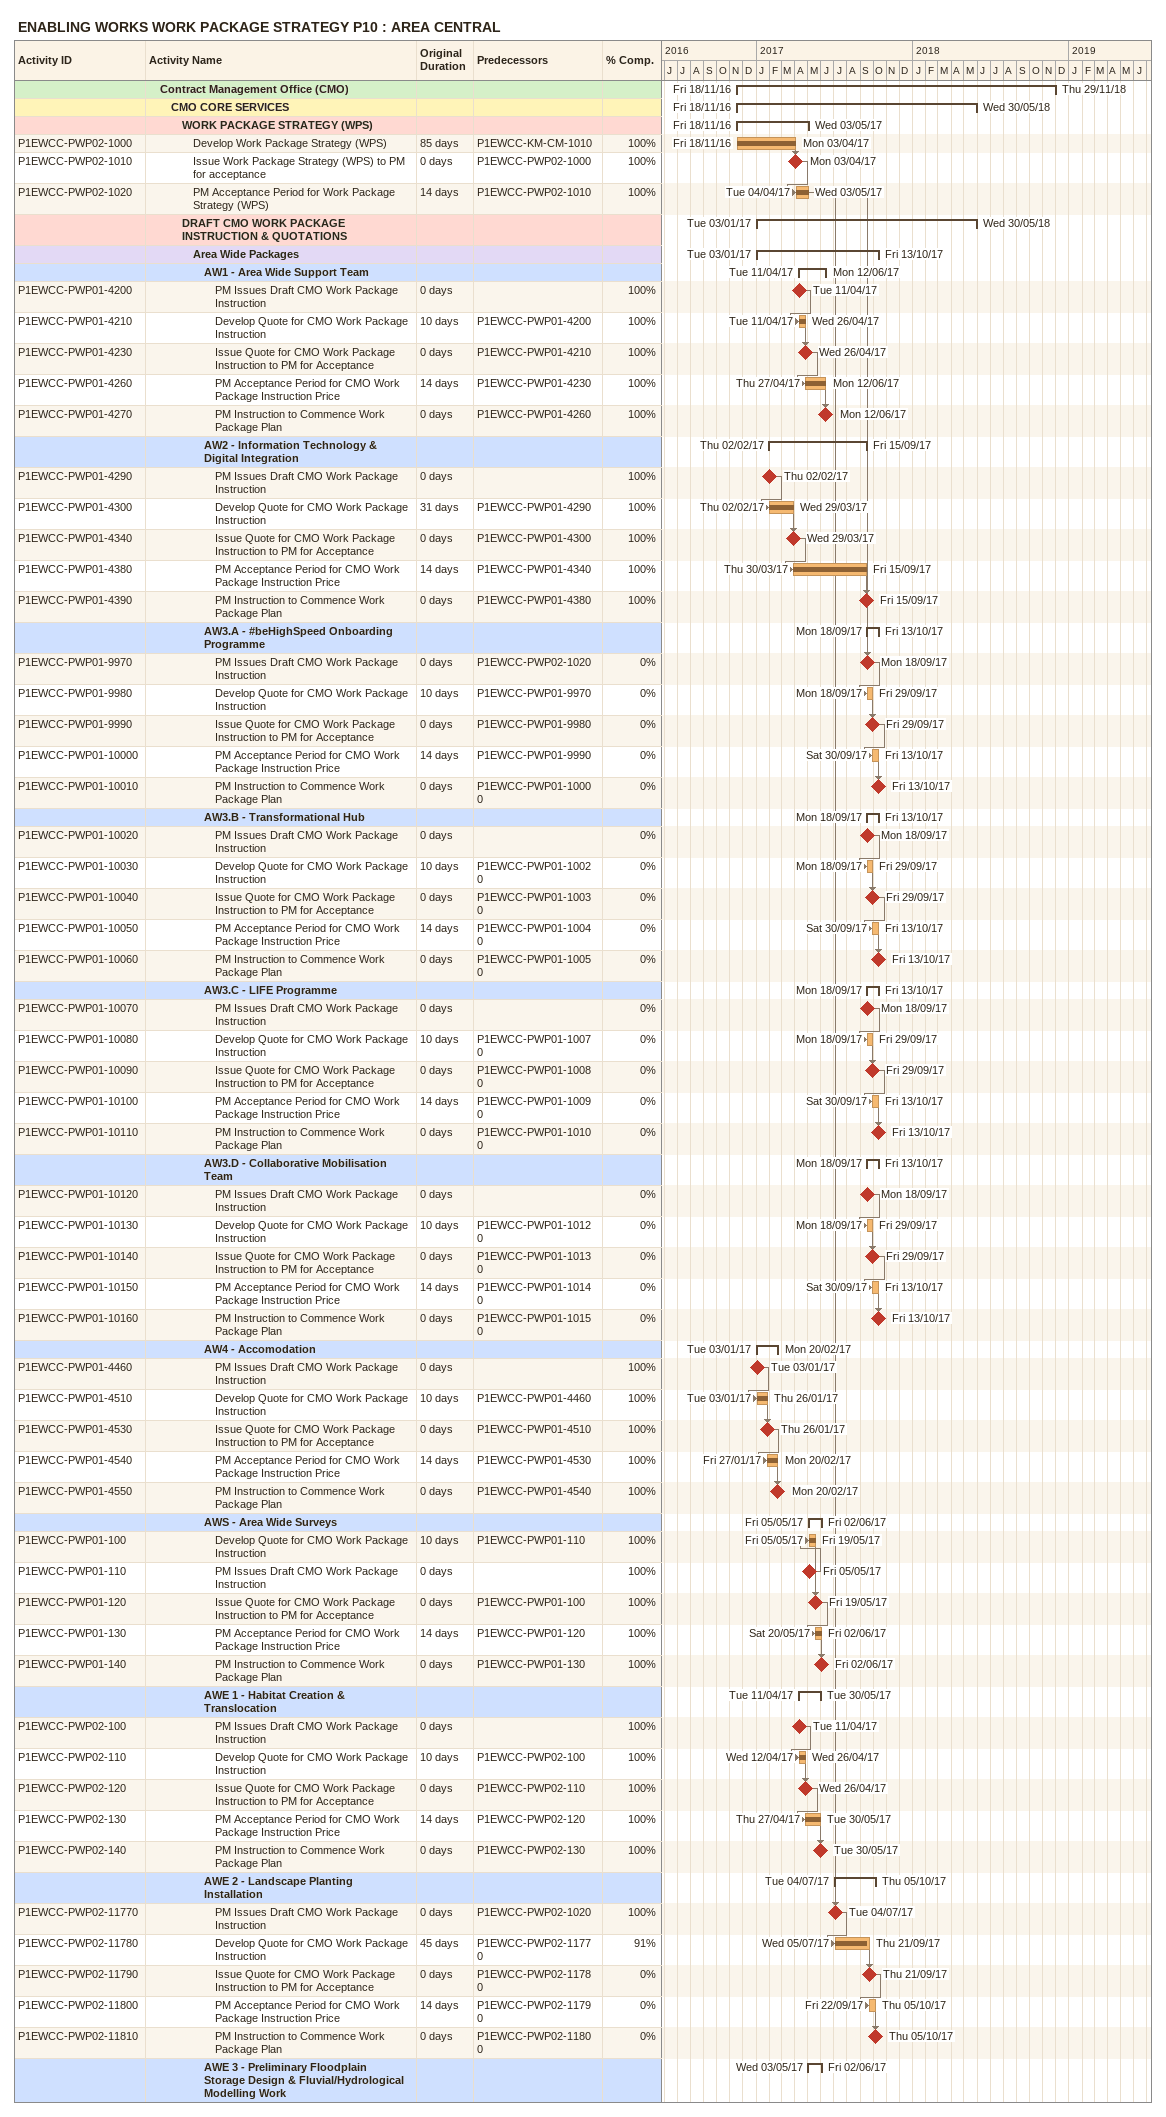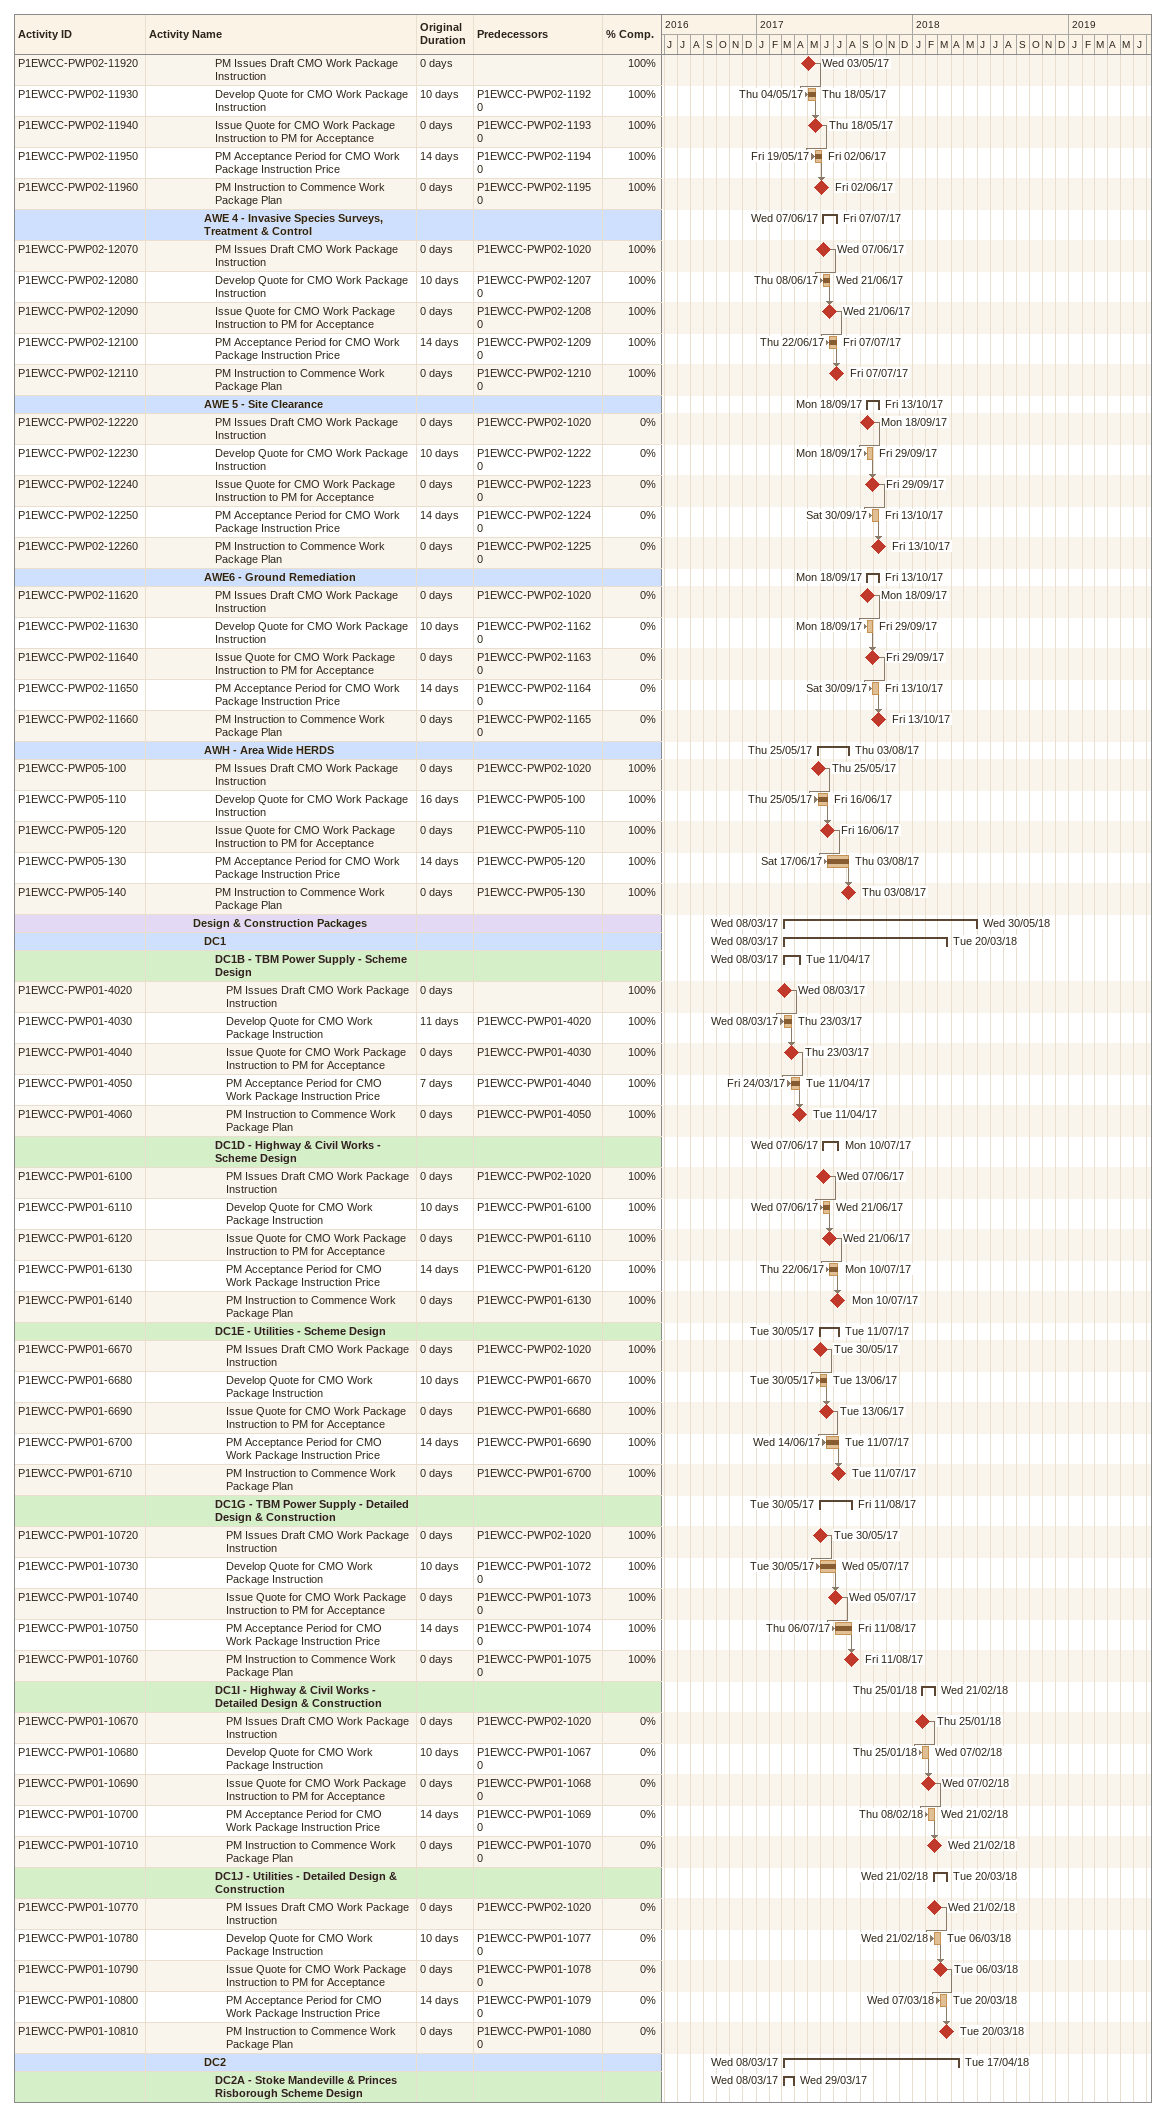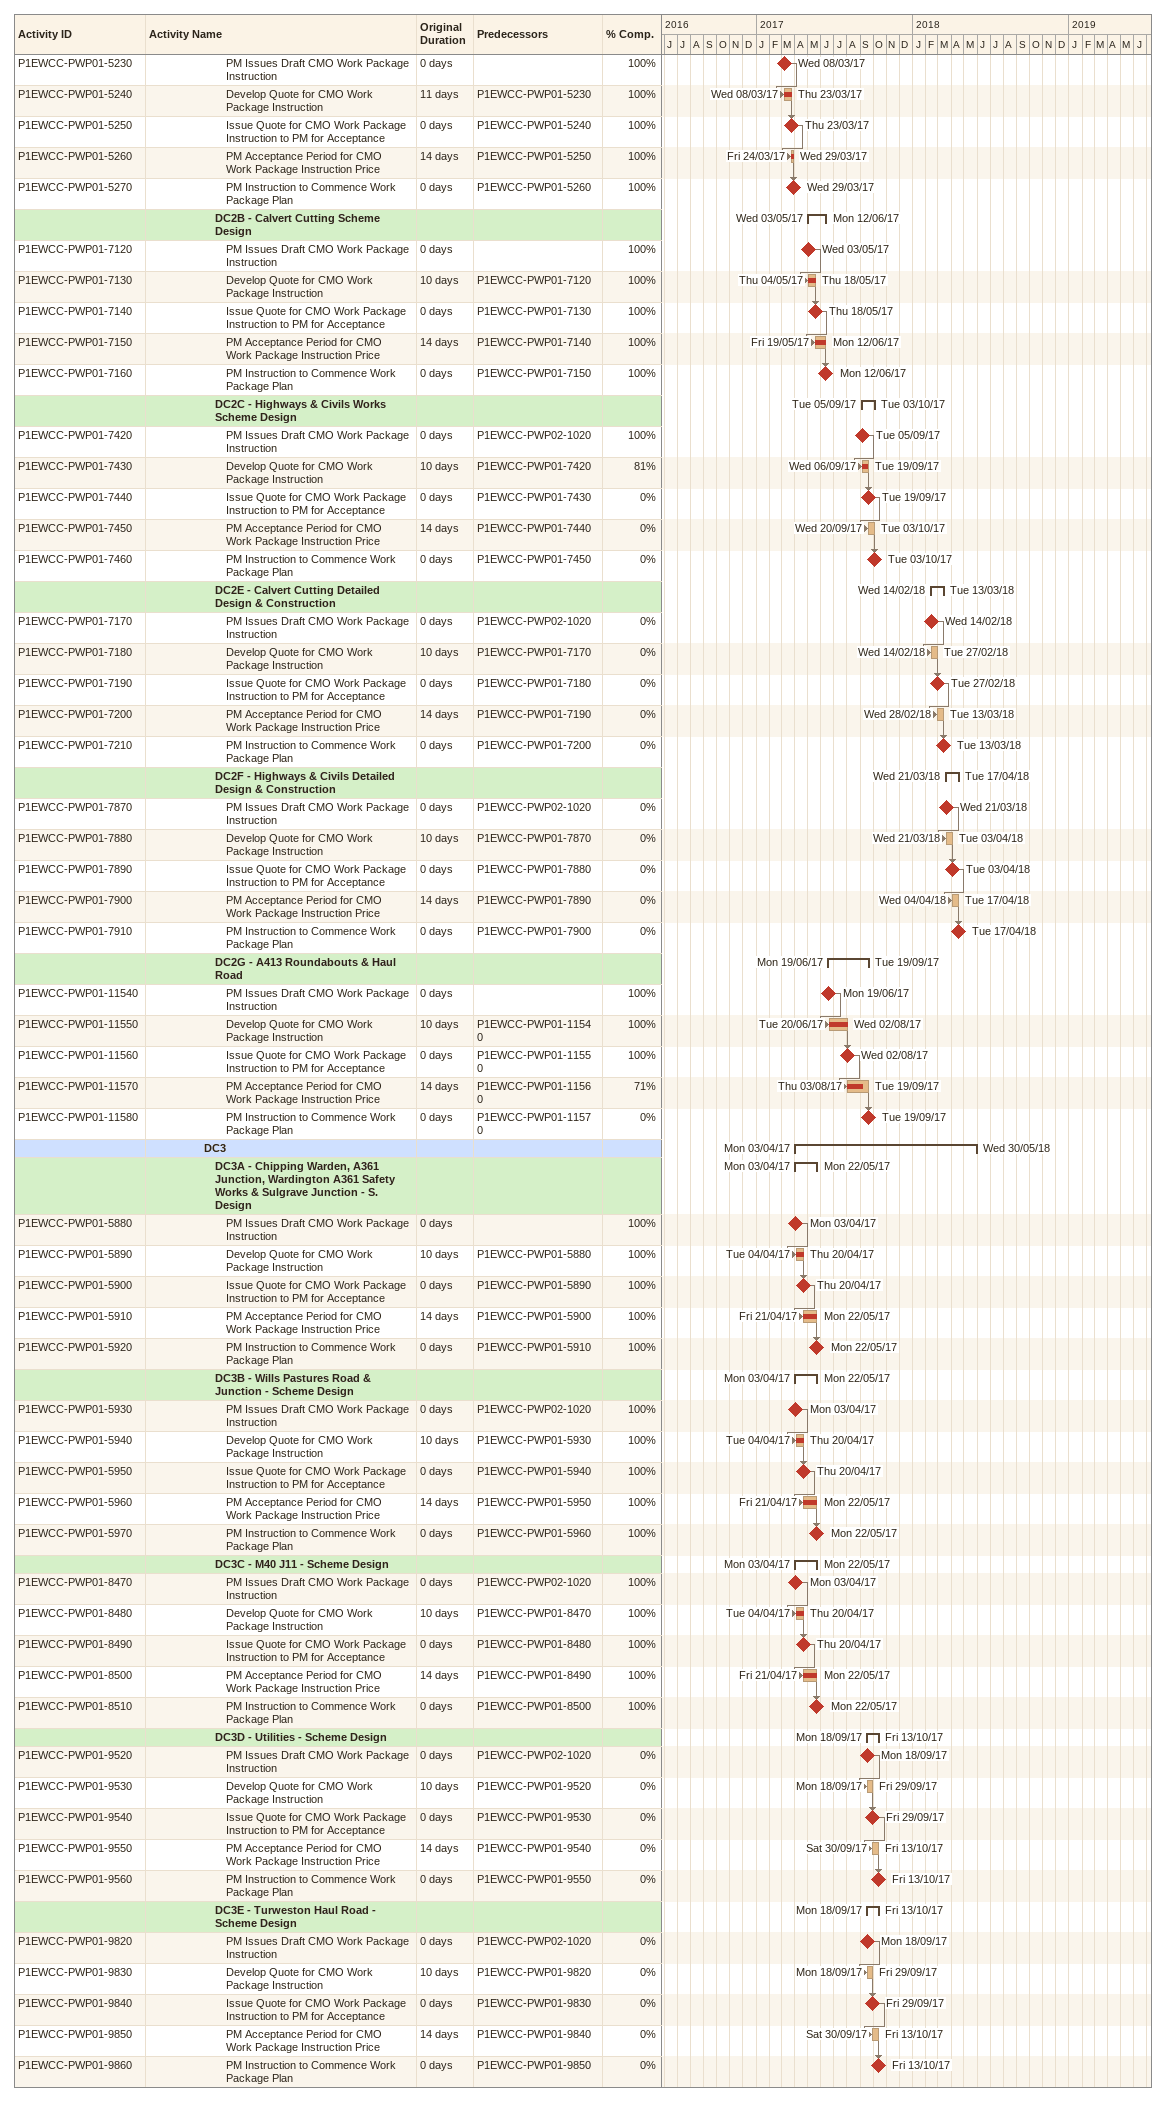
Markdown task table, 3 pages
ENABLING WORKS WORK PACKAGE STRATEGY P10 : AREA CENTRAL

| ID | Level | Task | Original duration | Start | Finish | Predecessors | % complete |
|---|---|---|---|---|---|---|---|
|  | 2 | **Contract Management Office (CMO)** |  | 2016-11-18 | 2018-11-29 |  |  |
|  | 3 | **CMO CORE SERVICES** |  | 2016-11-18 | 2018-05-30 |  |  |
|  | 4 | **WORK PACKAGE STRATEGY (WPS)** |  | 2016-11-18 | 2017-05-03 |  |  |
| P1EWCC-PWP02-1000 | 5 | Develop Work Package Strategy (WPS) | 85d | 2016-11-18 | 2017-04-03 | P1EWCC-KM-CM-1010 | 100 |
| P1EWCC-PWP02-1010 | 5 | Issue Work Package Strategy (WPS) to PM for acceptance | 0d | 2017-04-03 | 2017-04-03 | P1EWCC-PWP02-1000 | 100 |
| P1EWCC-PWP02-1020 | 5 | PM Acceptance Period for Work Package Strategy (WPS) | 14d | 2017-04-04 | 2017-05-03 | P1EWCC-PWP02-1010 | 100 |
|  | 4 | **DRAFT CMO WORK PACKAGE INSTRUCTION & QUOTATIONS** |  | 2017-01-03 | 2018-05-30 |  |  |
|  | 5 | **Area Wide Packages** |  | 2017-01-03 | 2017-10-13 |  |  |
|  | 6 | **AW1 - Area Wide Support Team** |  | 2017-04-11 | 2017-06-12 |  |  |
| P1EWCC-PWP01-4200 | 7 | PM Issues Draft CMO Work Package Instruction | 0d | 2017-04-11 | 2017-04-11 |  | 100 |
| P1EWCC-PWP01-4210 | 7 | Develop Quote for CMO Work Package Instruction | 10d | 2017-04-11 | 2017-04-26 | P1EWCC-PWP01-4200 | 100 |
| P1EWCC-PWP01-4230 | 7 | Issue Quote for CMO Work Package Instruction to PM for Acceptance | 0d | 2017-04-26 | 2017-04-26 | P1EWCC-PWP01-4210 | 100 |
| P1EWCC-PWP01-4260 | 7 | PM Acceptance Period for CMO Work Package Instruction Price | 14d | 2017-04-27 | 2017-06-12 | P1EWCC-PWP01-4230 | 100 |
| P1EWCC-PWP01-4270 | 7 | PM Instruction to Commence Work Package Plan | 0d | 2017-06-12 | 2017-06-12 | P1EWCC-PWP01-4260 | 100 |
|  | 6 | **AW2 - Information Technology & Digital Integration** |  | 2017-02-02 | 2017-09-15 |  |  |
| P1EWCC-PWP01-4290 | 7 | PM Issues Draft CMO Work Package Instruction | 0d | 2017-02-02 | 2017-02-02 |  | 100 |
| P1EWCC-PWP01-4300 | 7 | Develop Quote for CMO Work Package Instruction | 31d | 2017-02-02 | 2017-03-29 | P1EWCC-PWP01-4290 | 100 |
| P1EWCC-PWP01-4340 | 7 | Issue Quote for CMO Work Package Instruction to PM for Acceptance | 0d | 2017-03-29 | 2017-03-29 | P1EWCC-PWP01-4300 | 100 |
| P1EWCC-PWP01-4380 | 7 | PM Acceptance Period for CMO Work Package Instruction Price | 14d | 2017-03-30 | 2017-09-15 | P1EWCC-PWP01-4340 | 100 |
| P1EWCC-PWP01-4390 | 7 | PM Instruction to Commence Work Package Plan | 0d | 2017-09-15 | 2017-09-15 | P1EWCC-PWP01-4380 | 100 |
|  | 6 | **AW3.A - #beHighSpeed Onboarding Programme** |  | 2017-09-18 | 2017-10-13 |  |  |
| P1EWCC-PWP01-9970 | 7 | PM Issues Draft CMO Work Package Instruction | 0d | 2017-09-18 | 2017-09-18 | P1EWCC-PWP02-1020 | 0 |
| P1EWCC-PWP01-9980 | 7 | Develop Quote for CMO Work Package Instruction | 10d | 2017-09-18 | 2017-09-29 | P1EWCC-PWP01-9970 | 0 |
| P1EWCC-PWP01-9990 | 7 | Issue Quote for CMO Work Package Instruction to PM for Acceptance | 0d | 2017-09-29 | 2017-09-29 | P1EWCC-PWP01-9980 | 0 |
| P1EWCC-PWP01-10000 | 7 | PM Acceptance Period for CMO Work Package Instruction Price | 14d | 2017-09-30 | 2017-10-13 | P1EWCC-PWP01-9990 | 0 |
| P1EWCC-PWP01-10010 | 7 | PM Instruction to Commence Work Package Plan | 0d | 2017-10-13 | 2017-10-13 | P1EWCC-PWP01-10000 | 0 |
|  | 6 | **AW3.B - Transformational Hub** |  | 2017-09-18 | 2017-10-13 |  |  |
| P1EWCC-PWP01-10020 | 7 | PM Issues Draft CMO Work Package Instruction | 0d | 2017-09-18 | 2017-09-18 |  | 0 |
| P1EWCC-PWP01-10030 | 7 | Develop Quote for CMO Work Package Instruction | 10d | 2017-09-18 | 2017-09-29 | P1EWCC-PWP01-10020 | 0 |
| P1EWCC-PWP01-10040 | 7 | Issue Quote for CMO Work Package Instruction to PM for Acceptance | 0d | 2017-09-29 | 2017-09-29 | P1EWCC-PWP01-10030 | 0 |
| P1EWCC-PWP01-10050 | 7 | PM Acceptance Period for CMO Work Package Instruction Price | 14d | 2017-09-30 | 2017-10-13 | P1EWCC-PWP01-10040 | 0 |
| P1EWCC-PWP01-10060 | 7 | PM Instruction to Commence Work Package Plan | 0d | 2017-10-13 | 2017-10-13 | P1EWCC-PWP01-10050 | 0 |
|  | 6 | **AW3.C - LIFE Programme** |  | 2017-09-18 | 2017-10-13 |  |  |
| P1EWCC-PWP01-10070 | 7 | PM Issues Draft CMO Work Package Instruction | 0d | 2017-09-18 | 2017-09-18 |  | 0 |
| P1EWCC-PWP01-10080 | 7 | Develop Quote for CMO Work Package Instruction | 10d | 2017-09-18 | 2017-09-29 | P1EWCC-PWP01-10070 | 0 |
| P1EWCC-PWP01-10090 | 7 | Issue Quote for CMO Work Package Instruction to PM for Acceptance | 0d | 2017-09-29 | 2017-09-29 | P1EWCC-PWP01-10080 | 0 |
| P1EWCC-PWP01-10100 | 7 | PM Acceptance Period for CMO Work Package Instruction Price | 14d | 2017-09-30 | 2017-10-13 | P1EWCC-PWP01-10090 | 0 |
| P1EWCC-PWP01-10110 | 7 | PM Instruction to Commence Work Package Plan | 0d | 2017-10-13 | 2017-10-13 | P1EWCC-PWP01-10100 | 0 |
|  | 6 | **AW3.D - Collaborative Mobilisation Team** |  | 2017-09-18 | 2017-10-13 |  |  |
| P1EWCC-PWP01-10120 | 7 | PM Issues Draft CMO Work Package Instruction | 0d | 2017-09-18 | 2017-09-18 |  | 0 |
| P1EWCC-PWP01-10130 | 7 | Develop Quote for CMO Work Package Instruction | 10d | 2017-09-18 | 2017-09-29 | P1EWCC-PWP01-10120 | 0 |
| P1EWCC-PWP01-10140 | 7 | Issue Quote for CMO Work Package Instruction to PM for Acceptance | 0d | 2017-09-29 | 2017-09-29 | P1EWCC-PWP01-10130 | 0 |
| P1EWCC-PWP01-10150 | 7 | PM Acceptance Period for CMO Work Package Instruction Price | 14d | 2017-09-30 | 2017-10-13 | P1EWCC-PWP01-10140 | 0 |
| P1EWCC-PWP01-10160 | 7 | PM Instruction to Commence Work Package Plan | 0d | 2017-10-13 | 2017-10-13 | P1EWCC-PWP01-10150 | 0 |
|  | 6 | **AW4 - Accomodation** |  | 2017-01-03 | 2017-02-20 |  |  |
| P1EWCC-PWP01-4460 | 7 | PM Issues Draft CMO Work Package Instruction | 0d | 2017-01-03 | 2017-01-03 |  | 100 |
| P1EWCC-PWP01-4510 | 7 | Develop Quote for CMO Work Package Instruction | 10d | 2017-01-03 | 2017-01-26 | P1EWCC-PWP01-4460 | 100 |
| P1EWCC-PWP01-4530 | 7 | Issue Quote for CMO Work Package Instruction to PM for Acceptance | 0d | 2017-01-26 | 2017-01-26 | P1EWCC-PWP01-4510 | 100 |
| P1EWCC-PWP01-4540 | 7 | PM Acceptance Period for CMO Work Package Instruction Price | 14d | 2017-01-27 | 2017-02-20 | P1EWCC-PWP01-4530 | 100 |
| P1EWCC-PWP01-4550 | 7 | PM Instruction to Commence Work Package Plan | 0d | 2017-02-20 | 2017-02-20 | P1EWCC-PWP01-4540 | 100 |
|  | 6 | **AWS - Area Wide Surveys** |  | 2017-05-05 | 2017-06-02 |  |  |
| P1EWCC-PWP01-100 | 7 | Develop Quote for CMO Work Package Instruction | 10d | 2017-05-05 | 2017-05-19 | P1EWCC-PWP01-110 | 100 |
| P1EWCC-PWP01-110 | 7 | PM Issues Draft CMO Work Package Instruction | 0d | 2017-05-05 | 2017-05-05 |  | 100 |
| P1EWCC-PWP01-120 | 7 | Issue Quote for CMO Work Package Instruction to PM for Acceptance | 0d | 2017-05-19 | 2017-05-19 | P1EWCC-PWP01-100 | 100 |
| P1EWCC-PWP01-130 | 7 | PM Acceptance Period for CMO Work Package Instruction Price | 14d | 2017-05-20 | 2017-06-02 | P1EWCC-PWP01-120 | 100 |
| P1EWCC-PWP01-140 | 7 | PM Instruction to Commence Work Package Plan | 0d | 2017-06-02 | 2017-06-02 | P1EWCC-PWP01-130 | 100 |
|  | 6 | **AWE 1 - Habitat Creation & Translocation** |  | 2017-04-11 | 2017-05-30 |  |  |
| P1EWCC-PWP02-100 | 7 | PM Issues Draft CMO Work Package Instruction | 0d | 2017-04-11 | 2017-04-11 |  | 100 |
| P1EWCC-PWP02-110 | 7 | Develop Quote for CMO Work Package Instruction | 10d | 2017-04-12 | 2017-04-26 | P1EWCC-PWP02-100 | 100 |
| P1EWCC-PWP02-120 | 7 | Issue Quote for CMO Work Package Instruction to PM for Acceptance | 0d | 2017-04-26 | 2017-04-26 | P1EWCC-PWP02-110 | 100 |
| P1EWCC-PWP02-130 | 7 | PM Acceptance Period for CMO Work Package Instruction Price | 14d | 2017-04-27 | 2017-05-30 | P1EWCC-PWP02-120 | 100 |
| P1EWCC-PWP02-140 | 7 | PM Instruction to Commence Work Package Plan | 0d | 2017-05-30 | 2017-05-30 | P1EWCC-PWP02-130 | 100 |
|  | 6 | **AWE 2 - Landscape Planting Installation** |  | 2017-07-04 | 2017-10-05 |  |  |
| P1EWCC-PWP02-11770 | 7 | PM Issues Draft CMO Work Package Instruction | 0d | 2017-07-04 | 2017-07-04 | P1EWCC-PWP02-1020 | 100 |
| P1EWCC-PWP02-11780 | 7 | Develop Quote for CMO Work Package Instruction | 45d | 2017-07-05 | 2017-09-21 | P1EWCC-PWP02-11770 | 91 |
| P1EWCC-PWP02-11790 | 7 | Issue Quote for CMO Work Package Instruction to PM for Acceptance | 0d | 2017-09-21 | 2017-09-21 | P1EWCC-PWP02-11780 | 0 |
| P1EWCC-PWP02-11800 | 7 | PM Acceptance Period for CMO Work Package Instruction Price | 14d | 2017-09-22 | 2017-10-05 | P1EWCC-PWP02-11790 | 0 |
| P1EWCC-PWP02-11810 | 7 | PM Instruction to Commence Work Package Plan | 0d | 2017-10-05 | 2017-10-05 | P1EWCC-PWP02-11800 | 0 |
|  | 6 | **AWE 3 - Preliminary Floodplain Storage Design & Fluvial/Hydrological Modelling Work** |  | 2017-05-03 | 2017-06-02 |  |  |
| P1EWCC-PWP02-11920 | 7 | PM Issues Draft CMO Work Package Instruction | 0d | 2017-05-03 | 2017-05-03 |  | 100 |
| P1EWCC-PWP02-11930 | 7 | Develop Quote for CMO Work Package Instruction | 10d | 2017-05-04 | 2017-05-18 | P1EWCC-PWP02-11920 | 100 |
| P1EWCC-PWP02-11940 | 7 | Issue Quote for CMO Work Package Instruction to PM for Acceptance | 0d | 2017-05-18 | 2017-05-18 | P1EWCC-PWP02-11930 | 100 |
| P1EWCC-PWP02-11950 | 7 | PM Acceptance Period for CMO Work Package Instruction Price | 14d | 2017-05-19 | 2017-06-02 | P1EWCC-PWP02-11940 | 100 |
| P1EWCC-PWP02-11960 | 7 | PM Instruction to Commence Work Package Plan | 0d | 2017-06-02 | 2017-06-02 | P1EWCC-PWP02-11950 | 100 |
|  | 6 | **AWE 4 - Invasive Species Surveys, Treatment & Control** |  | 2017-06-07 | 2017-07-07 |  |  |
| P1EWCC-PWP02-12070 | 7 | PM Issues Draft CMO Work Package Instruction | 0d | 2017-06-07 | 2017-06-07 | P1EWCC-PWP02-1020 | 100 |
| P1EWCC-PWP02-12080 | 7 | Develop Quote for CMO Work Package Instruction | 10d | 2017-06-08 | 2017-06-21 | P1EWCC-PWP02-12070 | 100 |
| P1EWCC-PWP02-12090 | 7 | Issue Quote for CMO Work Package Instruction to PM for Acceptance | 0d | 2017-06-21 | 2017-06-21 | P1EWCC-PWP02-12080 | 100 |
| P1EWCC-PWP02-12100 | 7 | PM Acceptance Period for CMO Work Package Instruction Price | 14d | 2017-06-22 | 2017-07-07 | P1EWCC-PWP02-12090 | 100 |
| P1EWCC-PWP02-12110 | 7 | PM Instruction to Commence Work Package Plan | 0d | 2017-07-07 | 2017-07-07 | P1EWCC-PWP02-12100 | 100 |
|  | 6 | **AWE 5 - Site Clearance** |  | 2017-09-18 | 2017-10-13 |  |  |
| P1EWCC-PWP02-12220 | 7 | PM Issues Draft CMO Work Package Instruction | 0d | 2017-09-18 | 2017-09-18 | P1EWCC-PWP02-1020 | 0 |
| P1EWCC-PWP02-12230 | 7 | Develop Quote for CMO Work Package Instruction | 10d | 2017-09-18 | 2017-09-29 | P1EWCC-PWP02-12220 | 0 |
| P1EWCC-PWP02-12240 | 7 | Issue Quote for CMO Work Package Instruction to PM for Acceptance | 0d | 2017-09-29 | 2017-09-29 | P1EWCC-PWP02-12230 | 0 |
| P1EWCC-PWP02-12250 | 7 | PM Acceptance Period for CMO Work Package Instruction Price | 14d | 2017-09-30 | 2017-10-13 | P1EWCC-PWP02-12240 | 0 |
| P1EWCC-PWP02-12260 | 7 | PM Instruction to Commence Work Package Plan | 0d | 2017-10-13 | 2017-10-13 | P1EWCC-PWP02-12250 | 0 |
|  | 6 | **AWE6 - Ground Remediation** |  | 2017-09-18 | 2017-10-13 |  |  |
| P1EWCC-PWP02-11620 | 7 | PM Issues Draft CMO Work Package Instruction | 0d | 2017-09-18 | 2017-09-18 | P1EWCC-PWP02-1020 | 0 |
| P1EWCC-PWP02-11630 | 7 | Develop Quote for CMO Work Package Instruction | 10d | 2017-09-18 | 2017-09-29 | P1EWCC-PWP02-11620 | 0 |
| P1EWCC-PWP02-11640 | 7 | Issue Quote for CMO Work Package Instruction to PM for Acceptance | 0d | 2017-09-29 | 2017-09-29 | P1EWCC-PWP02-11630 | 0 |
| P1EWCC-PWP02-11650 | 7 | PM Acceptance Period for CMO Work Package Instruction Price | 14d | 2017-09-30 | 2017-10-13 | P1EWCC-PWP02-11640 | 0 |
| P1EWCC-PWP02-11660 | 7 | PM Instruction to Commence Work Package Plan | 0d | 2017-10-13 | 2017-10-13 | P1EWCC-PWP02-11650 | 0 |
|  | 6 | **AWH - Area Wide HERDS** |  | 2017-05-25 | 2017-08-03 |  |  |
| P1EWCC-PWP05-100 | 7 | PM Issues Draft CMO Work Package Instruction | 0d | 2017-05-25 | 2017-05-25 | P1EWCC-PWP02-1020 | 100 |
| P1EWCC-PWP05-110 | 7 | Develop Quote for CMO Work Package Instruction | 16d | 2017-05-25 | 2017-06-16 | P1EWCC-PWP05-100 | 100 |
| P1EWCC-PWP05-120 | 7 | Issue Quote for CMO Work Package Instruction to PM for Acceptance | 0d | 2017-06-16 | 2017-06-16 | P1EWCC-PWP05-110 | 100 |
| P1EWCC-PWP05-130 | 7 | PM Acceptance Period for CMO Work Package Instruction Price | 14d | 2017-06-17 | 2017-08-03 | P1EWCC-PWP05-120 | 100 |
| P1EWCC-PWP05-140 | 7 | PM Instruction to Commence Work Package Plan | 0d | 2017-08-03 | 2017-08-03 | P1EWCC-PWP05-130 | 100 |
|  | 5 | **Design & Construction Packages** |  | 2017-03-08 | 2018-05-30 |  |  |
|  | 6 | **DC1** |  | 2017-03-08 | 2018-03-20 |  |  |
|  | 7 | **DC1B - TBM Power Supply - Scheme Design** |  | 2017-03-08 | 2017-04-11 |  |  |
| P1EWCC-PWP01-4020 | 8 | PM Issues Draft CMO Work Package Instruction | 0d | 2017-03-08 | 2017-03-08 |  | 100 |
| P1EWCC-PWP01-4030 | 8 | Develop Quote for CMO Work Package Instruction | 11d | 2017-03-08 | 2017-03-23 | P1EWCC-PWP01-4020 | 100 |
| P1EWCC-PWP01-4040 | 8 | Issue Quote for CMO Work Package Instruction to PM for Acceptance | 0d | 2017-03-23 | 2017-03-23 | P1EWCC-PWP01-4030 | 100 |
| P1EWCC-PWP01-4050 | 8 | PM Acceptance Period for CMO Work Package Instruction Price | 7d | 2017-03-24 | 2017-04-11 | P1EWCC-PWP01-4040 | 100 |
| P1EWCC-PWP01-4060 | 8 | PM Instruction to Commence Work Package Plan | 0d | 2017-04-11 | 2017-04-11 | P1EWCC-PWP01-4050 | 100 |
|  | 7 | **DC1D - Highway & Civil Works - Scheme Design** |  | 2017-06-07 | 2017-07-10 |  |  |
| P1EWCC-PWP01-6100 | 8 | PM Issues Draft CMO Work Package Instruction | 0d | 2017-06-07 | 2017-06-07 | P1EWCC-PWP02-1020 | 100 |
| P1EWCC-PWP01-6110 | 8 | Develop Quote for CMO Work Package Instruction | 10d | 2017-06-07 | 2017-06-21 | P1EWCC-PWP01-6100 | 100 |
| P1EWCC-PWP01-6120 | 8 | Issue Quote for CMO Work Package Instruction to PM for Acceptance | 0d | 2017-06-21 | 2017-06-21 | P1EWCC-PWP01-6110 | 100 |
| P1EWCC-PWP01-6130 | 8 | PM Acceptance Period for CMO Work Package Instruction Price | 14d | 2017-06-22 | 2017-07-10 | P1EWCC-PWP01-6120 | 100 |
| P1EWCC-PWP01-6140 | 8 | PM Instruction to Commence Work Package Plan | 0d | 2017-07-10 | 2017-07-10 | P1EWCC-PWP01-6130 | 100 |
|  | 7 | **DC1E - Utilities - Scheme Design** |  | 2017-05-30 | 2017-07-11 |  |  |
| P1EWCC-PWP01-6670 | 8 | PM Issues Draft CMO Work Package Instruction | 0d | 2017-05-30 | 2017-05-30 | P1EWCC-PWP02-1020 | 100 |
| P1EWCC-PWP01-6680 | 8 | Develop Quote for CMO Work Package Instruction | 10d | 2017-05-30 | 2017-06-13 | P1EWCC-PWP01-6670 | 100 |
| P1EWCC-PWP01-6690 | 8 | Issue Quote for CMO Work Package Instruction to PM for Acceptance | 0d | 2017-06-13 | 2017-06-13 | P1EWCC-PWP01-6680 | 100 |
| P1EWCC-PWP01-6700 | 8 | PM Acceptance Period for CMO Work Package Instruction Price | 14d | 2017-06-14 | 2017-07-11 | P1EWCC-PWP01-6690 | 100 |
| P1EWCC-PWP01-6710 | 8 | PM Instruction to Commence Work Package Plan | 0d | 2017-07-11 | 2017-07-11 | P1EWCC-PWP01-6700 | 100 |
|  | 7 | **DC1G - TBM Power Supply - Detailed Design & Construction** |  | 2017-05-30 | 2017-08-11 |  |  |
| P1EWCC-PWP01-10720 | 8 | PM Issues Draft CMO Work Package Instruction | 0d | 2017-05-30 | 2017-05-30 | P1EWCC-PWP02-1020 | 100 |
| P1EWCC-PWP01-10730 | 8 | Develop Quote for CMO Work Package Instruction | 10d | 2017-05-30 | 2017-07-05 | P1EWCC-PWP01-10720 | 100 |
| P1EWCC-PWP01-10740 | 8 | Issue Quote for CMO Work Package Instruction to PM for Acceptance | 0d | 2017-07-05 | 2017-07-05 | P1EWCC-PWP01-10730 | 100 |
| P1EWCC-PWP01-10750 | 8 | PM Acceptance Period for CMO Work Package Instruction Price | 14d | 2017-07-06 | 2017-08-11 | P1EWCC-PWP01-10740 | 100 |
| P1EWCC-PWP01-10760 | 8 | PM Instruction to Commence Work Package Plan | 0d | 2017-08-11 | 2017-08-11 | P1EWCC-PWP01-10750 | 100 |
|  | 7 | **DC1I - Highway & Civil Works - Detailed Design & Construction** |  | 2018-01-25 | 2018-02-21 |  |  |
| P1EWCC-PWP01-10670 | 8 | PM Issues Draft CMO Work Package Instruction | 0d | 2018-01-25 | 2018-01-25 | P1EWCC-PWP02-1020 | 0 |
| P1EWCC-PWP01-10680 | 8 | Develop Quote for CMO Work Package Instruction | 10d | 2018-01-25 | 2018-02-07 | P1EWCC-PWP01-10670 | 0 |
| P1EWCC-PWP01-10690 | 8 | Issue Quote for CMO Work Package Instruction to PM for Acceptance | 0d | 2018-02-07 | 2018-02-07 | P1EWCC-PWP01-10680 | 0 |
| P1EWCC-PWP01-10700 | 8 | PM Acceptance Period for CMO Work Package Instruction Price | 14d | 2018-02-08 | 2018-02-21 | P1EWCC-PWP01-10690 | 0 |
| P1EWCC-PWP01-10710 | 8 | PM Instruction to Commence Work Package Plan | 0d | 2018-02-21 | 2018-02-21 | P1EWCC-PWP01-10700 | 0 |
|  | 7 | **DC1J - Utilities - Detailed Design & Construction** |  | 2018-02-21 | 2018-03-20 |  |  |
| P1EWCC-PWP01-10770 | 8 | PM Issues Draft CMO Work Package Instruction | 0d | 2018-02-21 | 2018-02-21 | P1EWCC-PWP02-1020 | 0 |
| P1EWCC-PWP01-10780 | 8 | Develop Quote for CMO Work Package Instruction | 10d | 2018-02-21 | 2018-03-06 | P1EWCC-PWP01-10770 | 0 |
| P1EWCC-PWP01-10790 | 8 | Issue Quote for CMO Work Package Instruction to PM for Acceptance | 0d | 2018-03-06 | 2018-03-06 | P1EWCC-PWP01-10780 | 0 |
| P1EWCC-PWP01-10800 | 8 | PM Acceptance Period for CMO Work Package Instruction Price | 14d | 2018-03-07 | 2018-03-20 | P1EWCC-PWP01-10790 | 0 |
| P1EWCC-PWP01-10810 | 8 | PM Instruction to Commence Work Package Plan | 0d | 2018-03-20 | 2018-03-20 | P1EWCC-PWP01-10800 | 0 |
|  | 6 | **DC2** |  | 2017-03-08 | 2018-04-17 |  |  |
|  | 7 | **DC2A - Stoke Mandeville & Princes Risborough Scheme Design** |  | 2017-03-08 | 2017-03-29 |  |  |
| P1EWCC-PWP01-5230 | 8 | PM Issues Draft CMO Work Package Instruction | 0d | 2017-03-08 | 2017-03-08 |  | 100 |
| P1EWCC-PWP01-5240 | 8 | Develop Quote for CMO Work Package Instruction | 11d | 2017-03-08 | 2017-03-23 | P1EWCC-PWP01-5230 | 100 |
| P1EWCC-PWP01-5250 | 8 | Issue Quote for CMO Work Package Instruction to PM for Acceptance | 0d | 2017-03-23 | 2017-03-23 | P1EWCC-PWP01-5240 | 100 |
| P1EWCC-PWP01-5260 | 8 | PM Acceptance Period for CMO Work Package Instruction Price | 14d | 2017-03-24 | 2017-03-29 | P1EWCC-PWP01-5250 | 100 |
| P1EWCC-PWP01-5270 | 8 | PM Instruction to Commence Work Package Plan | 0d | 2017-03-29 | 2017-03-29 | P1EWCC-PWP01-5260 | 100 |
|  | 7 | **DC2B - Calvert Cutting Scheme Design** |  | 2017-05-03 | 2017-06-12 |  |  |
| P1EWCC-PWP01-7120 | 8 | PM Issues Draft CMO Work Package Instruction | 0d | 2017-05-03 | 2017-05-03 |  | 100 |
| P1EWCC-PWP01-7130 | 8 | Develop Quote for CMO Work Package Instruction | 10d | 2017-05-04 | 2017-05-18 | P1EWCC-PWP01-7120 | 100 |
| P1EWCC-PWP01-7140 | 8 | Issue Quote for CMO Work Package Instruction to PM for Acceptance | 0d | 2017-05-18 | 2017-05-18 | P1EWCC-PWP01-7130 | 100 |
| P1EWCC-PWP01-7150 | 8 | PM Acceptance Period for CMO Work Package Instruction Price | 14d | 2017-05-19 | 2017-06-12 | P1EWCC-PWP01-7140 | 100 |
| P1EWCC-PWP01-7160 | 8 | PM Instruction to Commence Work Package Plan | 0d | 2017-06-12 | 2017-06-12 | P1EWCC-PWP01-7150 | 100 |
|  | 7 | **DC2C - Highways & Civils Works Scheme Design** |  | 2017-09-05 | 2017-10-03 |  |  |
| P1EWCC-PWP01-7420 | 8 | PM Issues Draft CMO Work Package Instruction | 0d | 2017-09-05 | 2017-09-05 | P1EWCC-PWP02-1020 | 100 |
| P1EWCC-PWP01-7430 | 8 | Develop Quote for CMO Work Package Instruction | 10d | 2017-09-06 | 2017-09-19 | P1EWCC-PWP01-7420 | 81 |
| P1EWCC-PWP01-7440 | 8 | Issue Quote for CMO Work Package Instruction to PM for Acceptance | 0d | 2017-09-19 | 2017-09-19 | P1EWCC-PWP01-7430 | 0 |
| P1EWCC-PWP01-7450 | 8 | PM Acceptance Period for CMO Work Package Instruction Price | 14d | 2017-09-20 | 2017-10-03 | P1EWCC-PWP01-7440 | 0 |
| P1EWCC-PWP01-7460 | 8 | PM Instruction to Commence Work Package Plan | 0d | 2017-10-03 | 2017-10-03 | P1EWCC-PWP01-7450 | 0 |
|  | 7 | **DC2E - Calvert Cutting Detailed Design & Construction** |  | 2018-02-14 | 2018-03-13 |  |  |
| P1EWCC-PWP01-7170 | 8 | PM Issues Draft CMO Work Package Instruction | 0d | 2018-02-14 | 2018-02-14 | P1EWCC-PWP02-1020 | 0 |
| P1EWCC-PWP01-7180 | 8 | Develop Quote for CMO Work Package Instruction | 10d | 2018-02-14 | 2018-02-27 | P1EWCC-PWP01-7170 | 0 |
| P1EWCC-PWP01-7190 | 8 | Issue Quote for CMO Work Package Instruction to PM for Acceptance | 0d | 2018-02-27 | 2018-02-27 | P1EWCC-PWP01-7180 | 0 |
| P1EWCC-PWP01-7200 | 8 | PM Acceptance Period for CMO Work Package Instruction Price | 14d | 2018-02-28 | 2018-03-13 | P1EWCC-PWP01-7190 | 0 |
| P1EWCC-PWP01-7210 | 8 | PM Instruction to Commence Work Package Plan | 0d | 2018-03-13 | 2018-03-13 | P1EWCC-PWP01-7200 | 0 |
|  | 7 | **DC2F - Highways & Civils Detailed Design & Construction** |  | 2018-03-21 | 2018-04-17 |  |  |
| P1EWCC-PWP01-7870 | 8 | PM Issues Draft CMO Work Package Instruction | 0d | 2018-03-21 | 2018-03-21 | P1EWCC-PWP02-1020 | 0 |
| P1EWCC-PWP01-7880 | 8 | Develop Quote for CMO Work Package Instruction | 10d | 2018-03-21 | 2018-04-03 | P1EWCC-PWP01-7870 | 0 |
| P1EWCC-PWP01-7890 | 8 | Issue Quote for CMO Work Package Instruction to PM for Acceptance | 0d | 2018-04-03 | 2018-04-03 | P1EWCC-PWP01-7880 | 0 |
| P1EWCC-PWP01-7900 | 8 | PM Acceptance Period for CMO Work Package Instruction Price | 14d | 2018-04-04 | 2018-04-17 | P1EWCC-PWP01-7890 | 0 |
| P1EWCC-PWP01-7910 | 8 | PM Instruction to Commence Work Package Plan | 0d | 2018-04-17 | 2018-04-17 | P1EWCC-PWP01-7900 | 0 |
|  | 7 | **DC2G - A413 Roundabouts & Haul Road** |  | 2017-06-19 | 2017-09-19 |  |  |
| P1EWCC-PWP01-11540 | 8 | PM Issues Draft CMO Work Package Instruction | 0d | 2017-06-19 | 2017-06-19 |  | 100 |
| P1EWCC-PWP01-11550 | 8 | Develop Quote for CMO Work Package Instruction | 10d | 2017-06-20 | 2017-08-02 | P1EWCC-PWP01-11540 | 100 |
| P1EWCC-PWP01-11560 | 8 | Issue Quote for CMO Work Package Instruction to PM for Acceptance | 0d | 2017-08-02 | 2017-08-02 | P1EWCC-PWP01-11550 | 100 |
| P1EWCC-PWP01-11570 | 8 | PM Acceptance Period for CMO Work Package Instruction Price | 14d | 2017-08-03 | 2017-09-19 | P1EWCC-PWP01-11560 | 71 |
| P1EWCC-PWP01-11580 | 8 | PM Instruction to Commence Work Package Plan | 0d | 2017-09-19 | 2017-09-19 | P1EWCC-PWP01-11570 | 0 |
|  | 6 | **DC3** |  | 2017-04-03 | 2018-05-30 |  |  |
|  | 7 | **DC3A - Chipping Warden, A361 Junction, Wardington A361 Safety Works & Sulgrave Junction - S. Design** |  | 2017-04-03 | 2017-05-22 |  |  |
| P1EWCC-PWP01-5880 | 8 | PM Issues Draft CMO Work Package Instruction | 0d | 2017-04-03 | 2017-04-03 |  | 100 |
| P1EWCC-PWP01-5890 | 8 | Develop Quote for CMO Work Package Instruction | 10d | 2017-04-04 | 2017-04-20 | P1EWCC-PWP01-5880 | 100 |
| P1EWCC-PWP01-5900 | 8 | Issue Quote for CMO Work Package Instruction to PM for Acceptance | 0d | 2017-04-20 | 2017-04-20 | P1EWCC-PWP01-5890 | 100 |
| P1EWCC-PWP01-5910 | 8 | PM Acceptance Period for CMO Work Package Instruction Price | 14d | 2017-04-21 | 2017-05-22 | P1EWCC-PWP01-5900 | 100 |
| P1EWCC-PWP01-5920 | 8 | PM Instruction to Commence Work Package Plan | 0d | 2017-05-22 | 2017-05-22 | P1EWCC-PWP01-5910 | 100 |
|  | 7 | **DC3B - Wills Pastures Road & Junction - Scheme Design** |  | 2017-04-03 | 2017-05-22 |  |  |
| P1EWCC-PWP01-5930 | 8 | PM Issues Draft CMO Work Package Instruction | 0d | 2017-04-03 | 2017-04-03 | P1EWCC-PWP02-1020 | 100 |
| P1EWCC-PWP01-5940 | 8 | Develop Quote for CMO Work Package Instruction | 10d | 2017-04-04 | 2017-04-20 | P1EWCC-PWP01-5930 | 100 |
| P1EWCC-PWP01-5950 | 8 | Issue Quote for CMO Work Package Instruction to PM for Acceptance | 0d | 2017-04-20 | 2017-04-20 | P1EWCC-PWP01-5940 | 100 |
| P1EWCC-PWP01-5960 | 8 | PM Acceptance Period for CMO Work Package Instruction Price | 14d | 2017-04-21 | 2017-05-22 | P1EWCC-PWP01-5950 | 100 |
| P1EWCC-PWP01-5970 | 8 | PM Instruction to Commence Work Package Plan | 0d | 2017-05-22 | 2017-05-22 | P1EWCC-PWP01-5960 | 100 |
|  | 7 | **DC3C - M40 J11 - Scheme Design** |  | 2017-04-03 | 2017-05-22 |  |  |
| P1EWCC-PWP01-8470 | 8 | PM Issues Draft CMO Work Package Instruction | 0d | 2017-04-03 | 2017-04-03 | P1EWCC-PWP02-1020 | 100 |
| P1EWCC-PWP01-8480 | 8 | Develop Quote for CMO Work Package Instruction | 10d | 2017-04-04 | 2017-04-20 | P1EWCC-PWP01-8470 | 100 |
| P1EWCC-PWP01-8490 | 8 | Issue Quote for CMO Work Package Instruction to PM for Acceptance | 0d | 2017-04-20 | 2017-04-20 | P1EWCC-PWP01-8480 | 100 |
| P1EWCC-PWP01-8500 | 8 | PM Acceptance Period for CMO Work Package Instruction Price | 14d | 2017-04-21 | 2017-05-22 | P1EWCC-PWP01-8490 | 100 |
| P1EWCC-PWP01-8510 | 8 | PM Instruction to Commence Work Package Plan | 0d | 2017-05-22 | 2017-05-22 | P1EWCC-PWP01-8500 | 100 |
|  | 7 | **DC3D - Utilities - Scheme Design** |  | 2017-09-18 | 2017-10-13 |  |  |
| P1EWCC-PWP01-9520 | 8 | PM Issues Draft CMO Work Package Instruction | 0d | 2017-09-18 | 2017-09-18 | P1EWCC-PWP02-1020 | 0 |
| P1EWCC-PWP01-9530 | 8 | Develop Quote for CMO Work Package Instruction | 10d | 2017-09-18 | 2017-09-29 | P1EWCC-PWP01-9520 | 0 |
| P1EWCC-PWP01-9540 | 8 | Issue Quote for CMO Work Package Instruction to PM for Acceptance | 0d | 2017-09-29 | 2017-09-29 | P1EWCC-PWP01-9530 | 0 |
| P1EWCC-PWP01-9550 | 8 | PM Acceptance Period for CMO Work Package Instruction Price | 14d | 2017-09-30 | 2017-10-13 | P1EWCC-PWP01-9540 | 0 |
| P1EWCC-PWP01-9560 | 8 | PM Instruction to Commence Work Package Plan | 0d | 2017-10-13 | 2017-10-13 | P1EWCC-PWP01-9550 | 0 |
|  | 7 | **DC3E - Turweston Haul Road - Scheme Design** |  | 2017-09-18 | 2017-10-13 |  |  |
| P1EWCC-PWP01-9820 | 8 | PM Issues Draft CMO Work Package Instruction | 0d | 2017-09-18 | 2017-09-18 | P1EWCC-PWP02-1020 | 0 |
| P1EWCC-PWP01-9830 | 8 | Develop Quote for CMO Work Package Instruction | 10d | 2017-09-18 | 2017-09-29 | P1EWCC-PWP01-9820 | 0 |
| P1EWCC-PWP01-9840 | 8 | Issue Quote for CMO Work Package Instruction to PM for Acceptance | 0d | 2017-09-29 | 2017-09-29 | P1EWCC-PWP01-9830 | 0 |
| P1EWCC-PWP01-9850 | 8 | PM Acceptance Period for CMO Work Package Instruction Price | 14d | 2017-09-30 | 2017-10-13 | P1EWCC-PWP01-9840 | 0 |
| P1EWCC-PWP01-9860 | 8 | PM Instruction to Commence Work Package Plan | 0d | 2017-10-13 | 2017-10-13 | P1EWCC-PWP01-9850 | 0 |
